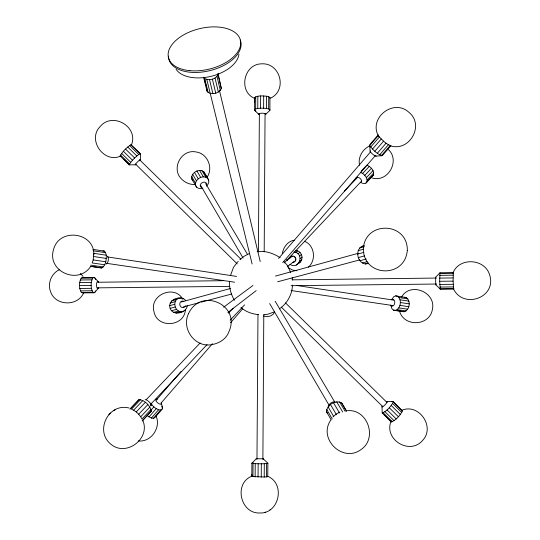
<?xml version="1.0" encoding="UTF-8"?>
<svg xmlns="http://www.w3.org/2000/svg" width="540" height="540" viewBox="0 0 540 540"><rect width="100%" height="100%" fill="white"/><g stroke="black" fill="none" stroke-linecap="round" stroke-linejoin="round"><path stroke-width="0.81" d="M262.885 459.405L263.797 314.401M264.188 251.863L265.059 113.589M256.838 458.656L256.244 458.737L251.91 463.246L251.809 476.483L264.215 477.036L264.296 463.732L267.881 463.192L263.115 458.717M265.788 114.23L269.906 110.356L269.865 109.647L268.663 108.979L266.47 108.472L266.544 96.221C262.629 95.897 258.154 95.324 254.644 97.436L254.63 110.349L258.653 114.224M264.215 477.036L266.504 476.874L266.578 463.597M268.663 108.979L268.738 96.755L266.544 96.221M266.504 476.874L267.759 476.651L267.881 463.192M269.906 110.356L269.933 97.443L268.738 96.755M251.91 474.579L251.809 476.483M254.691 102.236L254.644 97.436M252.943 476.732L253.044 463.462L251.91 463.246M254.556 109.633L255.65 108.972L255.744 96.748M255.137 476.935L255.231 463.637L253.044 463.462M255.65 108.972L257.762 108.466L257.85 96.215M256.973 459.27L257.978 314.435M258.41 251.964L259.369 113.846M258.053 477.07L258.147 463.752L255.231 463.637M257.762 108.466L260.564 108.189L260.644 95.931M261.245 477.104L261.333 463.786L264.296 463.732M266.47 108.472L263.621 108.189L263.702 95.931M453.695 289.096L453.101 281.131L453.344 272.585L439.992 272.768L435.645 277.209L435.706 284.654L440.336 289.231L453.695 289.096L453.843 288.34M440.336 289.231L439.648 281.286L439.992 272.768M229.635 281.192C228.96 287.928 231.134 294.462 234.38 300.281M98.321 288.313L95.067 292.066L94.041 292.781L92.981 292.329C90.497 288.131 90.565 282.413 92.725 278.087L93.764 277.405L94.811 277.898L98.199 281.684M94.041 292.781L82.451 292.903L81.371 292.451C78.827 288.286 78.894 282.535 81.115 278.242L82.175 277.56L93.764 277.405M435.962 283.662L435.807 284.891M331.243 419.931L326.504 411.75C326.592 404.98 335.718 399.573 341.651 402.908L346.491 411.021M361.827 183.107L364.095 183.566L365.904 183.121L366.984 181.838C367.801 177.471 363.953 173.745 360.261 172.112M365.904 183.121L373.613 174.791C374.463 170.444 370.629 166.698 366.944 165.092L361.375 170.937M368.105 263.574L365.263 263.945C356.245 262.656 354.618 246.929 364.433 245.66M390.778 305.147L391.919 308.738L393.458 310.122L395.3 310.453C400.903 308.718 402.192 299.585 397.487 296.197L395.631 295.893L393.761 296.696L391.608 299.72M395.3 310.453L404.183 311.742C409.793 310.041 411.082 300.908 406.343 297.56L404.487 297.257M289.926 264.357C299.565 270.439 304.85 252.848 293.753 251.971M298.411 263.479C304.412 260.618 302.413 250.681 295.751 250.519M104.726 264.789L92.151 262.946L93.211 259.922L93.704 253.314L106.265 255.218C106.454 259.679 105.962 265.471 101.736 267.982L90.761 266.396M187.285 305.316C187.07 313.288 172.841 316.339 170.134 308.367C167.029 299.997 180.286 294.611 185.51 300.247M183.337 311.452C175.561 314.064 171.214 301.118 178.693 298.161M282.346 253.604C283.284 247.361 287.712 241.184 294.239 240.192M185.429 309.717C184.356 327.031 156.796 328.759 153.934 311.398C149.297 295.076 174.096 284.283 182.669 298.937M263.655 458.811L256.244 458.737M230.486 275.596L233.462 267.368L236.689 263.142M131.342 145.287C139.111 126.65 112.205 111.362 99.995 126.752C87.048 139.928 104.166 164.059 120.933 155.925M391.142 421.004C383.38 439.499 409.84 455.571 422.618 440.431C435.584 426.938 418.723 402.712 401.605 410.373M147.238 415.672L151.382 418.075L153.394 418.331L154.751 417.731L161.946 409.435L162.419 408.085L161.548 403.326M135.446 164.828L129.195 164.815L120.123 155.918C122.54 151.355 126.644 147.623 130.883 144.72L140.434 153.691L140.461 159.617M129.195 164.815C131.72 160.312 135.769 156.607 139.961 153.63L140.434 153.691L140.049 154.595M202.892 188.17L200.921 188.615L198.47 188.312L196.567 187.164L191.761 178.862C190.694 172.814 199.145 167.9 203.85 171.869L208.724 180.137L208.757 182.365L207.785 184.64L206.415 186.131M196.567 187.164L195.507 185.341C194.468 179.267 202.946 174.332 207.684 178.294M381.989 406.688L382.219 413.039L391.325 421.976C396.158 420.093 399.998 415.564 402.388 411.028L393.059 401.476L387.139 401.585M382.219 413.039C386.998 411.041 390.798 406.58 393.269 402.084L393.059 401.476L392.033 401.753M83.855 292.356C78.408 306.558 55.674 306.335 50.666 291.944C47.264 283.723 51.246 273.328 59.447 269.73M95.067 292.066L95.634 290.891M452.75 273.598C458.365 257.162 484.286 258.154 489.503 274.455C497.414 297.635 463.158 309.704 453.344 288.623M274.577 311.931L273.524 313.956L270.601 315.954L266.956 316.697L263.567 315.988M206.996 177.39C213.617 168.102 207.603 153.482 196.148 151.97C183.019 149.04 172.665 164.747 179.125 176.074C182.696 181.352 188.534 184.889 195.035 184.471M208.17 92.543L204.728 78.604L203.573 77.2L207.023 91.125L208.17 92.543C212.544 94.858 219.159 93.299 221.339 88.675L218.14 73.764M330.797 420.086C317.696 438.649 342.725 463.205 360.99 449.591C377.919 438.379 367.551 408.632 347.355 410.697M204.728 78.604C209.156 80.885 215.791 79.333 218.038 74.702L217.985 73.562M401.585 297.027C410.333 281.448 436.462 292.322 432.365 309.474C429.847 325.904 404.703 327.355 399.728 311.81M129.121 408.011C108.351 402.664 94.419 431.136 110.855 444.197C126.144 457.306 151.011 438.392 142.688 420.154M142.169 421.038L151.362 411.102C150.12 405.574 144.754 400.127 139.023 399.58L130.369 408.868M308.441 267.125C316.46 260.118 314.658 245.302 304.553 241.272M90.781 266.267C78.415 285.498 46.663 271.343 53.561 249.466C59.191 227.462 94.648 231.991 93.866 254.914M378.311 134.744L369.657 144.801L370.156 151.409M370.69 147.083L379.39 136.984L378.371 135.506L369.691 145.584C372.87 149.796 377.096 154.312 382.273 155.696L390.974 145.672C386.276 144.49 382.745 140.326 379.39 136.984M150.836 405.938L151.862 404.744L150.876 403.096M372.492 149.074L381.22 138.969M156.296 400.12L180.981 371.513M278.559 258.457L370.487 151.956M150.768 410.468L153.859 406.883L151.862 404.744M374.841 151.247L383.576 141.143M149.006 416.988L156.229 408.645L158.598 409.745L160.609 410.022L161.946 409.435M160.853 403.292L212.47 343.683M230.594 322.751L242.669 308.799M282.69 262.582L375.246 155.689M377.352 153.272L386.093 143.174M151.382 418.075L158.598 409.745M379.654 154.825L388.388 144.747M153.394 418.331L160.609 410.022M381.375 155.675L390.103 145.625M151.085 409.374L141.993 419.026C139.786 414.68 136.013 410.974 131.456 409.165L140.596 399.58M367.166 179.908L373.802 172.861M142.297 420.741L151.362 411.102M366.984 181.838L373.613 174.791M138.706 414.254L147.839 404.608M364.824 175.338L371.486 168.298M150.464 404.507L207.056 344.615M230.155 320.166L244.586 304.891M284.155 263.014L361.476 181.184M140.738 416.752L149.843 407.093M366.404 177.626L373.059 170.579M136.228 411.939L145.368 402.307M362.664 173.401L369.34 166.367M133.677 410.15L142.823 400.538M146.279 399.654L200.117 343.001M228.481 313.153L233.111 308.279M344.513 191.045L357.237 177.653M129.897 409.138L139.023 399.58M237.148 262.535L238.228 261.407M251.991 476.111C233.51 483.125 240.26 513.655 259.571 513C279.275 514.033 285.802 483.482 267.543 476.226M332.903 417.002L336.029 414.221L339.795 412.088M279.308 308.894C287.105 303.642 292.316 294.422 292.437 285.053M239.848 259.713L244.026 256.304L249.082 253.665M296.264 265.005L300.368 261.927M299.795 261.232L301.738 259.7M300.2 258.599L302.144 257.087M227.873 312.451L256.19 290.628M287.24 266.699L294.422 261.164M299.572 255.98L301.523 254.489M297.999 253.78L299.963 252.308M108.837 414.443L110.666 413.073M113.771 410.744L115.533 409.421M223.634 307.186L252.976 285.451M286.268 260.779L291.681 256.77A2.592 2.518 52.2 0 1 292.943 256.406M295.724 252.329L297.709 250.871M369.245 146.077C362.306 149.594 357.75 157.531 359.579 165.287M274.556 311.83L267.509 314.327L264.202 314.672M265.025 512.345L265.457 512.129M269.973 509.841L270.776 509.436M270.729 98.098C287.786 89.856 280.071 62.309 261.333 63.848C243.317 64.273 238.093 92.185 255.137 98.584M177.505 298.856L181.109 297.837M171.605 300.915L176.627 299.504M359.687 247.982L364.399 246.652M182.054 298.971L183.499 298.566M170.215 303.055L175.23 301.658M358.115 250.709L363.609 249.176M181.292 302.009L230.438 288.482M275.474 276.082L358.02 253.361M169.695 305.674L174.71 304.297M357.608 254.09L363.886 252.369M170.134 308.367L175.149 307.01M358.243 257.607L364.527 255.913M183.249 306.929L199.395 302.63M201.008 302.197L231.694 294.023M277.641 281.779L359.573 259.949M171.464 310.73L176.486 309.393M359.924 260.719L366.221 259.045M173.475 312.39L178.517 311.074M362.394 262.946L367.126 261.704M183.938 310.473L185.389 310.095M175.865 313.106L180.92 311.796M365.263 263.945L368.429 263.129M251.998 463.03L253.28 462.841M173.664 299.585L176.06 299.261M362.077 246.321L363.494 246.152M257.168 251.687C265.235 250.459 273.517 253.314 280.193 257.742M376.022 156.114L382.273 155.696L382.199 154.886M81.115 278.242L92.725 278.087M439.803 273.483L453.195 273.301M80.231 279.99L91.868 279.841M439.675 275.353L453.101 275.177M97.727 282.251L222.939 280.699M292.1 279.841L436.246 278.053M79.663 282.555L91.314 282.406M439.621 278.093L453.06 277.931M79.502 285.532L91.159 285.39M439.648 281.286L453.101 281.131M97.308 287.854L229.406 286.369M291.026 285.674L436.28 284.04M79.765 288.461L91.422 288.326M439.756 284.438L453.202 284.29M80.426 290.891L92.063 290.77M439.925 287.057L453.35 286.909M81.371 292.451L92.981 292.329M440.127 288.738L453.526 288.596M260.564 108.189L263.621 108.189M258.147 463.752L261.333 463.786M138.233 440.937C151.078 442.463 161.224 427.687 156.094 416.009M258.532 314.624C252.133 314.05 245.727 311.816 240.935 307.442M120.123 155.918L120.65 155.972M90.261 266.247L101.736 267.982M393.458 310.122L404.183 311.742M398.81 307.894L407.693 309.197M90.74 265.14L103.302 266.963M397.183 309.676L406.067 310.966M93.211 259.922L105.793 261.792M399.924 305.39L408.814 306.707M106.326 263.284L234.59 282.204M291.107 290.534L392.62 305.512M93.758 256.541L106.333 258.424M400.363 302.542L409.246 303.878M400.046 299.795L408.929 301.138M107.534 256.946L236.567 276.419M296.379 285.444L393.68 300.132M93.056 250.749L105.597 252.666L106.265 255.218M399.033 297.567L407.909 298.924M92.981 249.372L104.443 251.154L105.597 252.666M395.631 295.893L406.343 297.56M296.953 270.769L292.572 270.061L288.009 267.543M102.978 250.911L104.443 251.154M371.939 177.896C387.612 183.087 400.484 160.988 388.517 149.661M390.44 145.8C409.658 152.125 424.865 124.868 408.82 112.232C393.559 98.118 367.949 118.193 378.702 136.424M254.63 110.349L255.859 111.004M153.859 406.883L156.229 408.645M130.883 144.72L139.961 153.63M393.269 402.084L402.388 411.028M129.6 145.496L138.706 154.427M392.614 403.481L401.76 412.452M127.724 147.022L136.843 155.966M391.196 405.466L400.356 414.45M139.603 159.786L240.847 259.099M285.518 302.92L387.005 402.469M125.543 149.06L134.669 158.011M389.232 407.727L398.399 416.718M123.39 151.301L132.516 160.252M387.025 409.914L396.191 418.905M135.459 164.032L237.256 263.885M281.36 307.159L382.84 406.708M121.608 153.394L130.714 162.331M384.912 411.696L394.065 420.68M120.461 155.014L129.553 163.937M383.225 412.796L392.357 421.754M124.038 159.3L129.695 164.849M384.878 415.193L391.325 421.976M80.372 273.389L83.059 276.446M283.844 261.421L287.847 265.93L290.608 272.572M208.724 180.137L203.85 171.869M346.552 411.244L341.651 402.908M201.967 170.701L205.794 177.134M339.552 401.895L345.195 411.379M199.517 170.383L203.33 176.816M336.697 401.848L342.725 412.02M205.652 183.573L247.502 254.394M275.191 301.273L334.908 402.354M196.884 170.964L200.684 177.404M333.504 402.779L339.512 412.972M194.474 172.355L198.254 178.814M330.48 404.541L336.461 414.754M200.711 185.517L243.054 257.999M269.669 303.568L329.326 405.689M192.652 174.353L196.418 180.819M328.084 406.87L333.646 416.414M191.7 176.634L195.453 183.107M326.693 409.401L332.228 418.952M191.761 178.862L192.821 180.684M326.504 411.75L327.55 413.546M94.811 277.898L95.722 279.477M435.645 277.209L435.848 278.249M204.734 80.392L205.949 85.306M206.354 86.947L207.023 91.125M206.813 79.475L252.126 264.006M209.507 79.677L212.909 93.636M286.754 259.477L287.064 260.786M212.389 79.178L215.764 93.15M161.953 406.175L162.419 408.085M219.503 90.686L260.226 261.596M215.028 78.057L218.376 92.03M218.038 74.702L221.339 88.675M217.013 76.484L220.334 90.457M269.933 97.443L269.973 98.192M292.282 277.553L292.343 280.058M238.93 54.223A32.96 18.711 -13.6 0 1 210.897 76.376A32.96 18.711 -13.6 0 1 176.067 69.228M240.185 40.041A36.97 20.804 -13.6 0 1 208.616 70.929A36.97 20.804 -13.6 0 1 168.541 56.099M391.696 299.693A3.436 2.241 -82.1 0 1 394.497 300.767A3.436 2.241 -82.1 0 1 393.815 305.249A3.436 2.241 -82.1 0 1 390.832 305.329M386.667 401.713A3.713 0.668 -45.8 0 1 386.505 403.11A3.713 0.668 -45.8 0 1 383.042 406.546A3.713 0.668 -45.8 0 1 382.307 406.033M161.332 402.435A3.557 1.607 41.3 0 1 159.766 404.089A3.557 1.607 41.3 0 1 156.013 400.734A3.557 1.607 41.3 0 1 157.592 399.094M185.416 305.816A3.294 2.916 75.7 0 1 181.548 307.274A3.294 2.916 75.7 0 1 180.016 302.873A3.294 2.916 75.7 0 1 183.877 301.421M289.717 258.046A3.24 3.152 52.2 0 1 293.409 256.109A3.24 3.152 52.2 0 1 295.893 259.591A3.24 3.152 52.2 0 1 292.849 262.433M294.226 256.723A2.592 2.518 52.2 0 1 295.198 257.648M295.596 258.923A2.592 2.518 52.2 0 1 295.312 260.213M355.975 178.922A3.456 1.998 43.1 0 1 358.081 177.296A3.456 1.998 43.1 0 1 361.476 180.347A3.456 1.998 43.1 0 1 360.248 182.756M328.86 406.505A4.158 2.491 -30.6 0 1 330.71 403.157A4.158 2.491 -30.6 0 1 334.922 401.929M145.139 399.728A4.01 1.384 43.9 0 1 149.243 402.064A4.01 1.384 43.9 0 1 150.552 405.526M98.712 287.483A3.591 1.262 89.7 0 1 96.923 287.685A3.591 1.262 89.7 0 1 96.836 282.609A3.591 1.262 89.7 0 1 98.618 282.42M201.683 187.515A3.355 2.525 -30.3 0 1 200.536 184.363A3.355 2.525 -30.3 0 1 204.363 182.149A3.355 2.525 -30.3 0 1 206.503 184.727M375.995 155.736A3.888 0.702 40.6 0 1 372.553 154.055A3.888 0.702 40.6 0 1 370.568 151.052M107.467 256.196A4.043 1.789 -81.2 0 1 108.263 260.375A4.043 1.789 -81.2 0 1 106.211 264.026M136.033 164.444A3.706 0.439 -45.4 0 1 135.938 163.654A3.706 0.439 -45.4 0 1 139.651 159.975A3.706 0.439 -45.4 0 1 139.732 160.778M259.227 114.527A3.638 0.844 0.3 0 1 259.76 113.427A3.638 0.844 0.3 0 1 264.56 113.434A3.638 0.844 0.3 0 1 265.268 114.534M407.302 250.601C404.656 278.91 363.015 276.959 363.332 248.373C365.539 220.199 408.092 222.068 407.302 250.601M188.622 313.463C181.622 327.226 192.787 345.053 208.163 345.019C216.844 344.662 225.869 340.227 228.94 331.675C241.076 304.702 200.812 287.098 188.622 313.463M189.824 70.666A37.01 20.79 -13.6 0 0 240.516 40.696A37.01 20.79 -13.6 0 0 182.945 35.289A37.01 20.79 -13.6 0 0 189.824 70.666"/></g></svg>
